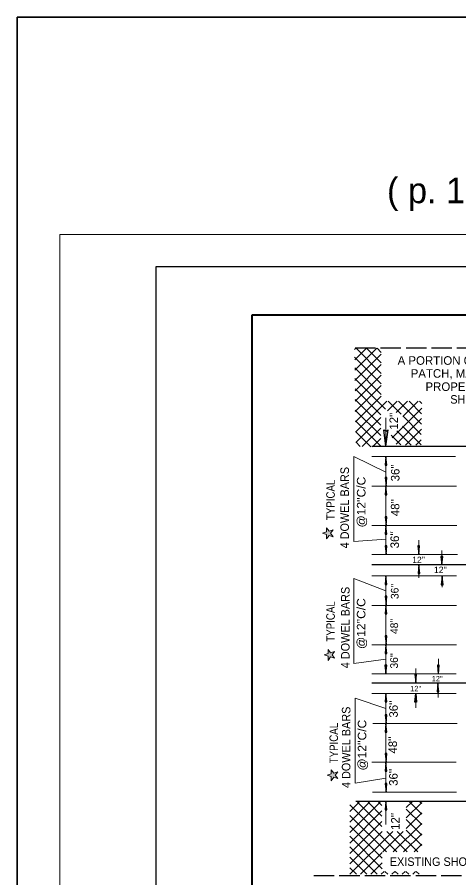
# Model space of a CAD drawing. Extents: x 39 to 412, y -6 to 264.
# Drawn here: x 39.1 to 108, y 129.7 to 264 of the extents above; entities that cross this region are included whole.
import ezdxf

# ---------------------------------------------------------------- set-up
doc = ezdxf.new("R2010")
doc.units = 0
doc.header["$LTSCALE"] = 0.53
doc.linetypes.add('LONG_DASHED', pattern=[7.5, 6, -1.5])
doc.layers.add('1', color=7, linetype='Continuous', lineweight=25)
doc.layers.add('2', color=7, linetype='Continuous', lineweight=13)

msp = doc.modelspace()

# ---------------------------------------------------------------- hatches: boundary and pattern name
at = {"layer": '1'}
for points in [[(87.3812, 184.312), (87.3812, 183.6518), (86.7533, 183.4479), (87.3812, 183.2439), (87.3812, 182.5837), (87.7693, 183.1179), (88.397, 182.9138), (88.0091, 183.4479), (88.397, 183.982), (87.7692, 183.7779)], [(87.6052, 163.6172), (87.6052, 164.2774), (86.9772, 164.4813), (87.6052, 164.6853), (87.6052, 165.3455), (87.9933, 164.8113), (88.6209, 165.0154), (88.233, 164.4813), (88.6209, 163.9472), (87.9931, 164.1513)], [(88.0913, 146.5744), (88.0913, 145.9142), (87.4634, 145.7103), (88.0913, 145.5063), (88.0913, 144.8462), (88.4794, 145.3803), (89.1071, 145.1762), (88.7192, 145.7103), (89.1071, 146.2444), (88.4792, 146.0403)]]:
    msp.add_hatch(color=256, dxfattribs=at).paths.add_polyline_path(points)

# ---------------------------------------------------------------- linework, layer by layer
at = {"layer": '1', "lineweight": 13}
for p, q in [((45.7701, 230.0493), (405.7701, 230.0493)), ((45.7701, 0.0493), (45.7701, 230.0493)), ((91.7373, 212.118), (91.9473, 212.3282)), ((91.7568, 210.5042), (93.5807, 212.3282)), ((91.7763, 208.8903), (95.2142, 212.3282)), ((91.9756, 212.3282), (95.9128, 208.391)), ((93.609, 212.3282), (95.9128, 210.0243)), ((95.2424, 212.3282), (95.9128, 211.6577)), ((91.7518, 210.9184), (95.9128, 206.7575)), ((91.796, 207.2765), (95.9128, 211.3932)), ((91.8155, 205.6626), (95.9128, 209.7598)), ((91.7719, 209.265), (95.9128, 205.1241)), ((91.8351, 204.0487), (95.9128, 208.1265)), ((91.7918, 207.6115), (96.5785, 202.8249)), ((91.8119, 205.958), (95.8198, 201.9501)), ((91.8547, 202.4349), (95.9128, 206.493)), ((91.8319, 204.3047), (95.8198, 200.3167)), ((91.8742, 200.821), (95.9128, 204.8596)), ((91.8937, 199.2072), (96.7514, 204.065)), ((96.8742, 202.5542), (98.3849, 204.065)), ((96.9718, 204.065), (99.0143, 202.0224)), ((98.2407, 202.2873), (100.0182, 204.065)), ((98.6053, 204.065), (102.1778, 200.4924)), ((99.2482, 201.6613), (101.6517, 204.065)), ((100.2387, 204.065), (102.1997, 202.104)), ((101.8721, 204.065), (102.2214, 203.7157)), ((97.584, 198.3638), (102.2116, 202.9914)), ((91.8521, 202.6513), (95.8198, 198.6832)), ((91.9132, 197.5934), (95.8198, 201.4999)), ((96.6423, 201.4789), (96.6423, 197.0244)), ((99.2506, 201.7863), (102.1561, 198.8808)), ((91.8721, 200.9977), (95.8198, 197.0499)), ((98.2215, 197.368), (102.1893, 201.3357)), ((99.2197, 200.1837), (102.1342, 197.2691)), ((91.892, 199.3442), (94.2837, 196.9525)), ((92.9379, 196.9846), (95.8198, 199.8666)), ((97.4253, 198.7594), (98.9592, 197.2253)), ((98.32, 199.4501), (100.5754, 197.1945)), ((99.6816, 197.1945), (102.1669, 199.6799)), ((91.9121, 197.6907), (92.6105, 196.9923)), ((94.5334, 196.9466), (95.8198, 198.233)), ((101.3149, 197.1945), (102.1445, 198.024)), ((107.5032, 195.4193), (94.4414, 195.4193)), ((96.6423, 195.4159), (96.6423, 190.8255)), ((107.6476, 190.8007), (94.4414, 190.8007)), ((96.6423, 190.8032), (96.6423, 190.7935)), ((96.6423, 190.7775), (96.6423, 184.6735)), ((107.7197, 184.6668), (94.4414, 184.6668)), ((96.6423, 184.6702), (96.6423, 184.6608)), ((96.6423, 184.6512), (96.6423, 180.1202)), ((101.7767, 180.1647), (101.7767, 182.3751)), ((107.7917, 180.1202), (94.4414, 180.1202)), ((96.6423, 180.1241), (96.6423, 180.1182)), ((105.3608, 178.5795), (105.3608, 180.7898)), ((101.7884, 178.1967), (101.7884, 176.5043)), ((107.6476, 176.8007), (94.4414, 176.8007)), ((96.6423, 176.8127), (96.6423, 172.2949)), ((105.3954, 176.7492), (105.3954, 175.0569)), ((107.6476, 172.1823), (94.4414, 172.1823)), ((96.6423, 172.2019), (96.6423, 166.0948)), ((107.6476, 166.0482), (94.4414, 166.0482)), ((96.6423, 166.0637), (96.6423, 161.5008)), ((104.8179, 161.6559), (104.8179, 163.8663)), ((107.593, 161.5008), (94.4592, 161.5008)), ((101.2798, 160.1397), (101.2798, 162.3501)), ((104.7606, 160.0263), (104.7606, 157.8183)), ((107.5753, 158.4533), (94.4414, 158.4533)), ((96.6423, 158.4787), (96.6423, 153.7987)), ((101.2798, 158.4378), (101.2798, 156.2275)), ((107.7241, 153.7657), (94.5903, 153.7657)), ((96.6423, 153.7727), (96.6423, 147.7439)), ((107.5753, 147.7386), (94.4414, 147.7386)), ((96.6423, 143.054), (96.6423, 147.6972)), ((107.6498, 143.0507), (94.5158, 143.0507)), ((90.992, 136.7671), (95.713, 141.488)), ((90.992, 138.4005), (94.0795, 141.488)), ((90.992, 140.0339), (92.4462, 141.488)), ((90.992, 141.0819), (98.338, 133.736)), ((92.2193, 141.488), (96.0056, 137.7018)), ((93.8528, 141.488), (96.0056, 139.3352)), ((95.4862, 141.488), (96.0056, 140.9686)), ((96.6423, 138.0217), (96.6423, 141.7112)), ((99.8122, 140.6869), (100.7061, 141.5807)), ((99.8122, 139.0535), (102.2262, 141.4675)), ((100.2936, 141.5807), (102.2262, 139.6482)), ((101.9271, 141.5807), (102.2262, 141.2817)), ((90.992, 135.1336), (96.0056, 140.1471)), ((99.8122, 140.4288), (102.2262, 138.0149)), ((99.8122, 137.4201), (102.2262, 139.834)), ((90.992, 139.4485), (96.7045, 133.736)), ((90.992, 133.5002), (96.0056, 138.5137)), ((99.8122, 138.7954), (102.2262, 136.3814)), ((90.992, 137.8152), (96.0583, 132.7488)), ((90.992, 131.8667), (96.0638, 136.9386)), ((91.0125, 130.2538), (97.6972, 136.9386)), ((96.1281, 133.736), (99.3307, 136.9386)), ((96.7687, 136.9386), (99.9713, 133.736)), ((97.7615, 133.736), (102.2262, 138.2007)), ((98.4022, 136.9386), (101.6048, 133.736)), ((99.8122, 137.1619), (102.2262, 134.748)), ((90.992, 136.1816), (96.0583, 131.1154)), ((99.3949, 133.736), (102.2262, 136.5673)), ((90.992, 134.5482), (95.2864, 130.2538)), ((101.0284, 133.736), (102.2262, 134.9338)), ((90.992, 132.9147), (93.6531, 130.2538)), ((92.6459, 130.2538), (96.0583, 133.6662)), ((94.2793, 130.2538), (96.0583, 132.0328)), ((90.992, 131.2813), (92.0196, 130.2538)), ((95.9128, 130.2538), (96.3711, 130.7122)), ((96.4616, 130.7122), (96.9199, 130.2538)), ((97.5462, 130.2538), (98.0045, 130.7122)), ((98.095, 130.7122), (98.5533, 130.2538)), ((99.1796, 130.2538), (99.6379, 130.7122)), ((99.7283, 130.7122), (100.1867, 130.2538)), ((100.813, 130.2538), (101.2713, 130.7122)), ((101.3618, 130.7122), (101.8202, 130.2538))]:
    msp.add_line(p, q, dxfattribs=at)
at = {"layer": '1', "lineweight": 40}
for p, q in [((75.7701, 217.5493), (400.7701, 217.5493)), ((75.7701, 12.5493), (75.7701, 217.5493))]:
    msp.add_line(p, q, dxfattribs=at)
at = {"layer": '1', "linetype": 'LONG_DASHED'}
for p, q in [((91.8157, 212.3872), (188.8154, 212.3872)), ((85.3822, 130.0666), (192.9468, 130.0666))]:
    msp.add_line(p, q, dxfattribs=at)
at = {"layer": '1'}
for p, q in [((96.6436, 197.0249), (96.2926, 199.5794)), ((96.6436, 197.0249), (96.9946, 199.5794)), ((94.4414, 197.0244), (190.9374, 197.0244)), ((96.6344, 195.4232), (96.5053, 194.0733)), ((96.7902, 194.0733), (96.6389, 195.4276)), ((96.5143, 194.0733), (96.7902, 194.0733)), ((96.4943, 192.1683), (96.6457, 190.8139)), ((96.7702, 192.1683), (96.4943, 192.1683)), ((96.6501, 190.8183), (96.7792, 192.1683)), ((96.6344, 190.7848), (96.5053, 189.4348)), ((96.7902, 189.4348), (96.6389, 190.7892)), ((96.5143, 189.4348), (96.7902, 189.4348)), ((96.4943, 186.0162), (96.6457, 184.6617)), ((96.7702, 186.0162), (96.4943, 186.0162)), ((96.6501, 184.6662), (96.7792, 186.0162)), ((96.6344, 184.6584), (96.5053, 183.3085)), ((96.7902, 183.3085), (96.6389, 184.6629)), ((96.5143, 183.3085), (96.7902, 183.3085)), ((96.7702, 181.4822), (96.4943, 181.4822)), ((96.4943, 181.4821), (96.6457, 180.1277)), ((96.6501, 180.1322), (96.7792, 181.4821)), ((101.8817, 181.5074), (101.6059, 181.5074)), ((101.6059, 181.5072), (101.7572, 180.1529)), ((101.7616, 180.1574), (101.8907, 181.5072)), ((94.4414, 178.5767), (113.06, 178.5767)), ((105.4887, 179.8533), (105.2128, 179.8533)), ((105.2128, 179.8531), (105.3642, 178.4988)), ((105.3685, 178.5032), (105.4976, 179.8531)), ((101.7805, 178.5254), (101.6514, 177.1755)), ((101.9363, 177.1755), (101.7851, 178.5298)), ((96.6344, 176.8199), (96.5053, 175.4701)), ((96.7902, 175.4701), (96.6389, 176.8244)), ((101.6603, 177.1755), (101.9363, 177.1755)), ((105.3875, 176.7564), (105.2584, 175.4065)), ((105.5433, 175.4065), (105.3921, 176.7608)), ((96.5143, 175.4701), (96.7902, 175.4701)), ((105.2673, 175.4065), (105.5433, 175.4065)), ((96.4943, 173.6377), (96.6457, 172.2833)), ((96.7702, 173.6377), (96.4943, 173.6377)), ((96.6501, 172.2877), (96.7792, 173.6377)), ((96.6344, 172.2092), (96.5053, 170.8593)), ((96.7902, 170.8593), (96.6389, 172.2136)), ((96.5143, 170.8593), (96.7902, 170.8593)), ((96.7702, 167.4376), (96.4943, 167.4376)), ((96.4943, 167.4375), (96.6457, 166.0832)), ((96.6501, 166.0876), (96.7792, 167.4375)), ((96.6344, 166.0709), (96.5053, 164.721)), ((96.7902, 164.721), (96.6389, 166.0753)), ((96.5143, 164.721), (96.7902, 164.721)), ((96.7626, 162.8704), (96.4867, 162.8704)), ((96.4867, 162.8703), (96.638, 161.516)), ((96.6424, 161.5205), (96.7715, 162.8703)), ((104.9343, 162.8827), (104.6585, 162.8827)), ((104.6585, 162.8826), (104.8097, 161.5282)), ((104.8143, 161.5327), (104.9432, 162.8826)), ((101.1319, 161.4698), (101.2832, 160.1154)), ((101.4077, 161.4698), (101.1319, 161.4698)), ((101.2877, 160.1199), (101.4167, 161.4698)), ((94.4414, 160.129), (113.2852, 160.129)), ((104.7527, 160.0898), (104.6237, 158.74)), ((104.9085, 158.74), (104.7572, 160.0942)), ((96.6344, 158.4861), (96.5053, 157.1361)), ((96.7902, 157.1361), (96.6389, 158.4904)), ((101.1319, 157.1078), (101.2832, 158.4622)), ((101.2877, 158.4577), (101.4167, 157.1078)), ((104.6327, 158.74), (104.9085, 158.74)), ((96.5143, 157.1361), (96.7902, 157.1361)), ((101.4077, 157.1077), (101.1319, 157.1077)), ((96.7702, 155.1415), (96.4943, 155.1415)), ((96.4943, 155.1414), (96.6457, 153.7872)), ((96.6501, 153.7915), (96.7792, 155.1414)), ((96.6344, 153.7798), (96.5053, 152.43)), ((96.7902, 152.43), (96.6389, 153.7843)), ((96.5143, 152.43), (96.7902, 152.43)), ((96.4943, 149.0867), (96.6457, 147.7323)), ((96.7702, 149.0867), (96.4943, 149.0867)), ((96.6501, 147.7368), (96.7792, 149.0867)), ((96.6344, 147.7043), (96.5053, 146.3544)), ((96.7902, 146.3544), (96.6389, 147.7088)), ((96.5143, 146.3544), (96.7902, 146.3544)), ((96.7702, 144.3968), (96.4943, 144.3968)), ((96.4943, 144.3967), (96.6457, 143.0423)), ((96.6501, 143.0468), (96.7792, 144.3967)), ((91.9349, 141.6813), (192.0713, 141.6813)), ((96.6344, 141.6346), (96.5053, 140.2847)), ((96.7902, 140.2847), (96.6389, 141.6391)), ((96.5143, 140.2847), (96.7902, 140.2847))]:
    msp.add_line(p, q, dxfattribs=at)
at = {"layer": '1', "lineweight": 35}
msp.add_lwpolyline([(39.1017, -6.4945), (412.4398, -6.4945), (412.4398, 263.9547), (39.1017, 263.9547)], close=True, dxfattribs=at)
at = {"layer": '1'}
for points in [[(60.7701, 5.0493), (60.7701, 225.0493), (405.7701, 225.0493)], [(96.2926, 199.5794), (96.6472, 199.3818), (96.9946, 199.5794)]]:
    msp.add_lwpolyline(points, dxfattribs=at)
at = {"layer": '1', "lineweight": 13}
for points in [[(96.6423, 193.0014), (91.6247, 195.4342), (91.6247, 182.1897), (96.6423, 182.5268)], [(96.6423, 174.4502), (91.6247, 176.3857), (91.6247, 163.1409), (96.6423, 163.8365)], [(96.6423, 156.1413), (91.8477, 157.7089), (91.8477, 144.4642), (96.6423, 145.2742)]]:
    msp.add_lwpolyline(points, dxfattribs=at)
for points in [[(87.3812, 184.312), (87.3812, 183.6518), (86.7533, 183.4479), (87.3812, 183.2439), (87.3812, 182.5837), (87.7693, 183.1179), (88.397, 182.9138), (88.0091, 183.4479), (88.397, 183.982), (87.7692, 183.7779)], [(87.6052, 163.6172), (87.6052, 164.2774), (86.9772, 164.4813), (87.6052, 164.6853), (87.6052, 165.3455), (87.9933, 164.8113), (88.6209, 165.0154), (88.233, 164.4813), (88.6209, 163.9472), (87.9931, 164.1513)], [(88.0913, 146.5744), (88.0913, 145.9142), (87.4634, 145.7103), (88.0913, 145.5063), (88.0913, 144.8462), (88.4794, 145.3803), (89.1071, 145.1762), (88.7192, 145.7103), (89.1071, 146.2444), (88.4792, 146.0403)]]:
    msp.add_lwpolyline(points, close=True, dxfattribs=at)

# ---------------------------------------------------------------- texts
at = {"layer": '2'}
for s, height, p in [('( p. 118 ) PORTLAND CEMENT CONCRETE PAVEMENT REPAIR - ( PCPR-1-2 ) - FINAL ENGLISH ( 3/3/97 )', 4, (96.8045, 234.9407)), ('A PORTION OF THE SHOULDER, ADJACENT TO PROPOSED', 1.333, (98.4617, 209.7365)), ('PATCH, MAY BE REMOVED AS NECESSARY TO INSURE', 1.333, (100.4982, 207.7166)), ('PROPER FORMING FOR EDGE OF PATCH. COST OF', 1.333, (102.8092, 205.6563)), ("12''", 1, (100.73, 178.8124)), ("12''", 1, (104.1302, 177.2502)), ("12''", 0.8333, (103.7833, 160.3542)), ("12''", 0.8333, (100.4291, 158.8148))]:
    msp.add_text(s, height=height, dxfattribs=at).set_placement(p)
at = {"layer": '2', "width": 0.95}
for s, p in [('SHOULDER REPLACEMENT TO BE INCLUDED', (106.6772, 203.6718)), ('EXISTING SHOULDER', (97.2398, 131.5605))]:
    msp.add_text(s, height=1.333, dxfattribs=at).set_placement(p)
at = {"layer": '2'}
for s, height, p in [("12''", 1.333, (98.5293, 199.6123)), ("36''", 1.333, (98.7509, 191.5528)), ("48''", 1.333, (98.7344, 186.1208)), ("36''", 1.333, (98.6729, 181.1077)), ("36''", 1.2, (98.6043, 173.1812)), ("48''", 1.2, (98.5315, 167.734)), ("36''", 1.2, (98.5026, 162.3464)), ("36''", 1.333, (98.4826, 154.7012)), ("48''", 1.333, (98.3598, 149.0881)), ("36''", 1.333, (98.4638, 144.0486)), ("12''", 1.333, (98.7728, 137.1743))]:
    msp.add_text(s, height=height, rotation=90, dxfattribs=at).set_placement(p)
for s, width, p in [('4 DOWEL BARS', 0.95, (90.8618, 181.0941)), ("@12''C/C", 1.05, (93.4412, 184.3549)), ('TYPICAL', 0.85, (88.6553, 185.507)), ('4 DOWEL BARS', 0.95, (90.9631, 162.3985)), ("@12''C/C", 1.05, (93.4308, 165.4017)), ('TYPICAL', 0.85, (88.6553, 166.5367)), ('4 DOWEL BARS', 0.95, (91.0908, 143.7085)), ('TYPICAL', 0.85, (89.1626, 147.5665)), ("@12''C/C", 1.05, (93.5724, 146.4408))]:
    msp.add_text(s, height=1.333, rotation=90, dxfattribs=dict(at, width=width)).set_placement(p)

doc.saveas('drawing.dxf')
